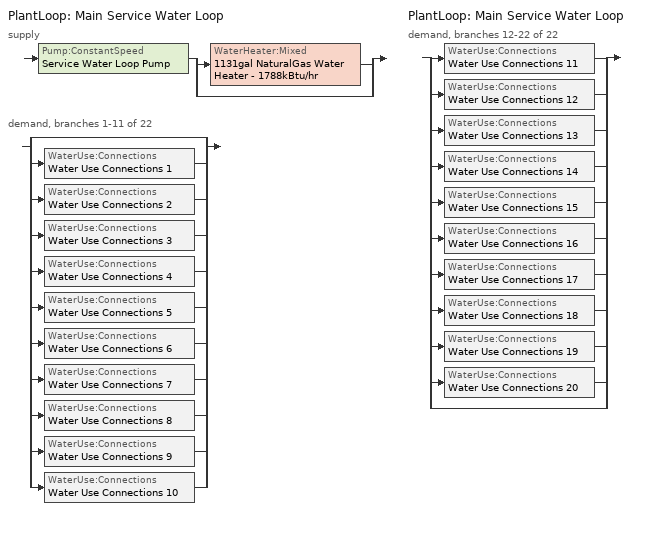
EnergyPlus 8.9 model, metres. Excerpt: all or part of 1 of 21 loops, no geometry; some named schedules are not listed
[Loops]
PlantLoop 'Main Service Water Loop'
 supply: Pump:ConstantSpeed 'Service Water Loop Pump' > split
  | WaterHeater:Mixed '1131gal NaturalGas Water Heater - 1788kBtu/hr'
  | bypass
 demand, branches 1-11 of 22: split
  | bypass
  | WaterUse:Connections 'Water Use Connections 1'
  | WaterUse:Connections 'Water Use Connections 2'
  | WaterUse:Connections 'Water Use Connections 3'
  | WaterUse:Connections 'Water Use Connections 4'
  | WaterUse:Connections 'Water Use Connections 5'
  | WaterUse:Connections 'Water Use Connections 6'
  | WaterUse:Connections 'Water Use Connections 7'
  | WaterUse:Connections 'Water Use Connections 8'
  | WaterUse:Connections 'Water Use Connections 9'
  | WaterUse:Connections 'Water Use Connections 10'
PlantLoop 'Main Service Water Loop'
 demand, branches 12-22 of 22: split
  | WaterUse:Connections 'Water Use Connections 11'
  | WaterUse:Connections 'Water Use Connections 12'
  | WaterUse:Connections 'Water Use Connections 13'
  | WaterUse:Connections 'Water Use Connections 14'
  | WaterUse:Connections 'Water Use Connections 15'
  | WaterUse:Connections 'Water Use Connections 16'
  | WaterUse:Connections 'Water Use Connections 17'
  | WaterUse:Connections 'Water Use Connections 18'
  | WaterUse:Connections 'Water Use Connections 19'
  | WaterUse:Connections 'Water Use Connections 20'
  | bypass
[SetpointManager:Scheduled]
Service hot water setpoint manager: Control Variable=Temperature; Schedule=Service Water Loop Temp - 140F
[PlantLoop]
Main Service Water Loop: Fluid Type=Water; Plant Equipment Operation Scheme=Main Service Water Loop Operation Schemes; Maximum Loop Temperature {C}=60; Minimum Loop Temperature {C}=10; Maximum Loop Flow Rate {m3/s}=Autosize; Minimum Loop Flow Rate {m3/s}=0; Plant Loop Volume {m3}=Autocalculate; Load Distribution Scheme=Optimal; Plant Loop Demand Calculation Scheme=SingleSetpoint
[Sizing:Plant]
Main Service Water Loop: Loop Type=Heating; Design Loop Exit Temperature {C}=60; Loop Design Temperature Difference {deltaC}=5; Sizing Option=NonCoincident; Zone Timesteps in Averaging Window=1; Coincident Sizing Factor Mode=None
[Pump:ConstantSpeed]
Service Water Loop Pump: Design Flow Rate {m3/s}=Autosize; Design Pump Head {Pa}=142453; Design Power Consumption {W}=Autosize; Motor Efficiency=0.9; Fraction of Motor Inefficiencies to Fluid Stream=0; Pump Control Type=Intermittent; Design Power Sizing Method=PowerPerFlowPerPressure; Design Electric Power per Unit Flow Rate {W/(m3/s)}=348701.1; Design Shaft Power per Unit Flow Rate per Unit Head=1.28205
[PlantEquipmentOperationSchemes]
Main Service Water Loop Operation Schemes: Control Scheme Object Type 1=PlantEquipmentOperation:HeatingLoad; Control Scheme Name 1=Main Service Water Loop Heating Operation Scheme; Control Scheme Schedule Name 1=Always On Discrete
[PlantEquipmentList]
Main Service Water Loop Heating Equipment List: WaterHeater:Mixed, 1131gal NaturalGas Water Heater - 1788kBtu/hr
[PlantEquipmentOperation:HeatingLoad]
Main Service Water Loop Heating Operation Scheme: Load Range Lower Limit 1 {W}=0; Load Range Upper Limit 1 {W}=1000000000; Range Equipment List Name 1=Main Service Water Loop Heating Equipment List
[WaterHeater:Mixed]
1131gal NaturalGas Water Heater - 1788kBtu/hr: Tank Volume {m3}=4.28292; Setpoint Temperature Schedule=Service Water Loop Temp - 140F; Deadband Temperature Difference {deltaC}=2; Maximum Temperature Limit {C}=82.2222; Heater Control Type=Cycle; Heater Maximum Capacity {W}=524048; Heater Ignition Minimum Flow Rate {m3/s}=0; Heater Ignition Delay {s}=0; Heater Fuel Type=NaturalGas; Heater Thermal Efficiency=0.8; Off Cycle Parasitic Fuel Consumption Rate {W}=20; Off Cycle Parasitic Fuel Type=NaturalGas; Off Cycle Parasitic Heat Fraction to Tank=0.8; On Cycle Parasitic Fuel Consumption Rate {W}=0; On Cycle Parasitic Fuel Type=NaturalGas; On Cycle Parasitic Heat Fraction to Tank=0; Ambient Temperature Indicator=Schedule; Ambient Temperature Schedule=Water Heater Ambient Temp Schedule - 70F; Off Cycle Loss Coefficient to Ambient Temperature {W/K}=6; Off Cycle Loss Fraction to Zone=1; On Cycle Loss Coefficient to Ambient Temperature {W/K}=6; On Cycle Loss Fraction to Zone=1; Use Side Effectiveness=1; Source Side Effectiveness=1; Use Side Design Flow Rate {m3/s}=Autosize; Source Side Design Flow Rate {m3/s}=Autosize; Indirect Water Heating Recovery Time {hr}=1.5; Source Side Flow Control Mode=IndirectHeatPrimarySetpoint
[WaterUse:Connections]
Name | Water Use Equipment Name 1
Water Use Connections 1 | Wholebuilding-automotive facility Service Water Use 0.71gal/min
Water Use Connections 2 | Wholebuilding-convention centre Service Water Use 0.79gal/min
Water Use Connections 3 | Wholebuilding-courthouse Service Water Use 0.63gal/min
Water Use Connections 4 | Wholebuilding-dining - bar lounge/leisure Service Water Use 1.82gal/min
Water Use Connections 5 | Wholebuilding-dining - cafeteria/fast food Service Water Use 1.82gal/min
Water Use Connections 6 | Wholebuilding-dining - family Service Water Use 2.42gal/min
Water Use Connections 7 | Wholebuilding-dormitory Service Water Use 2.63gal/min
Water Use Connections 8 | Wholebuilding-exercise centre Service Water Use 1.42gal/min
Water Use Connections 9 | Wholebuilding-fire station Service Water Use 2.53gal/min
Water Use Connections 10 | Wholebuilding-gymnasium Service Water Use 1.42gal/min
Water Use Connections 11 | Wholebuilding-health care clinic Service Water Use 0.95gal/min
Water Use Connections 12 | Wholebuilding-hospital Service Water Use 0.71gal/min
Water Use Connections 13 | Wholebuilding-hotel/motel Service Water Use 3.16gal/min
Water Use Connections 14 | Wholebuilding-library Service Water Use 0.71gal/min
Water Use Connections 15 | Wholebuilding-long-term care - dwelling units Service Water Use 3.16gal/min
Water Use Connections 16 | Wholebuilding-long-term care - other Service Water Use 3.16gal/min
Water Use Connections 17 | Wholebuilding-manufacturing facility Service Water Use 0.47gal/min
Water Use Connections 18 | Wholebuilding-motion picture theatre Service Water Use 0.79gal/min
Water Use Connections 19 | Wholebuilding-multi-unit residential building Service Water Use 3.16gal/min
Water Use Connections 20 | Wholebuilding-museum Service Water Use 0.47gal/min
[WaterUse:Equipment]
Name | Peak Flow Rate {m3/s} | Flow Rate Fraction Schedule | Target Temperature Schedule | Zone | Sensible Fraction Schedule | Latent Fraction Schedule
Wholebuilding-automotive facility Service Water Use 0.71gal/min | 4.48135e-05 | NECB-E-Service Water Heating | Schedule Ruleset 5 | Sp-WholeBuilding-Automotive facility Sys-4 Flr-4 Sch-E HPlcmt-south ZN | Schedule Ruleset 3 | Schedule Ruleset 4
Wholebuilding-convention centre Service Water Use 0.79gal/min | 4.97928e-05 | NECB-C-Service Water Heating | Schedule Ruleset 8 | Sp-WholeBuilding-Convention centre Sys-3 Flr-3 Sch-C HPlcmt-core ZN | Schedule Ruleset 6 | Schedule Ruleset 7
Wholebuilding-courthouse Service Water Use 0.63gal/min | 3.98343e-05 | NECB-A-Service Water Heating | Schedule Ruleset 11 | Sp-WholeBuilding-Courthouse Sys-3 Flr-3 Sch-A HPlcmt-east ZN | Schedule Ruleset 9 | Schedule Ruleset 10
Wholebuilding-dining - bar lounge/leisure Service Water Use 1.82gal/min | 0.000114523 | NECB-B-Service Water Heating | Schedule Ruleset 14 | Sp-WholeBuilding-Dining - bar lounge/leisure Sys-3 Flr-3 Sch-B HPlcmt-north ZN | Schedule Ruleset 12 | Schedule Ruleset 13
Wholebuilding-dining - cafeteria/fast food Service Water Use 1.82gal/min | 0.000114523 | NECB-B-Service Water Heating | Schedule Ruleset 17 | Sp-WholeBuilding-Dining - cafeteria/fast food Sys-3 Flr-1 Sch-B HPlcmt-west ZN | Schedule Ruleset 15 | Schedule Ruleset 16
Wholebuilding-dining - family Service Water Use 2.42gal/min | 0.000152698 | NECB-B-Service Water Heating | Schedule Ruleset 20 | Sp-WholeBuilding-Dining - family Sys-3 Flr-4 Sch-B HPlcmt-core ZN | Schedule Ruleset 18 | Schedule Ruleset 19
Wholebuilding-dormitory Service Water Use 2.63gal/min | 0.000165976 | NECB-G-Service Water Heating | Schedule Ruleset 23 | Sp-WholeBuilding-Dormitory Sys-3 Flr-3 Sch-G HPlcmt-south ZN | Schedule Ruleset 21 | Schedule Ruleset 22
Wholebuilding-exercise centre Service Water Use 1.42gal/min | 8.96271e-05 | NECB-B-Service Water Heating | Schedule Ruleset 26 | Sp-WholeBuilding-Exercise centre Sys-6 Flr-2 Sch-B HPlcmt-south ZN | Schedule Ruleset 24 | Schedule Ruleset 25
Wholebuilding-fire station Service Water Use 2.53gal/min | 0.000159337 | NECB-F-Service Water Heating | Schedule Ruleset 29 | Sp-WholeBuilding-Fire station Sys-4 Flr-1 Sch-F HPlcmt-north ZN | Schedule Ruleset 27 | Schedule Ruleset 28
Wholebuilding-gymnasium Service Water Use 1.42gal/min | 8.96271e-05 | NECB-B-Service Water Heating | Schedule Ruleset 32 | Sp-WholeBuilding-Gymnasium Sys-6 Flr-4 Sch-B HPlcmt-west ZN | Schedule Ruleset 30 | Schedule Ruleset 31
Wholebuilding-health care clinic Service Water Use 0.95gal/min | 5.97514e-05 | NECB-A-Service Water Heating | Schedule Ruleset 35 | Sp-WholeBuilding-Health care clinic Sys-6 Flr-2 Sch-A HPlcmt-core ZN | Schedule Ruleset 33 | Schedule Ruleset 34
Wholebuilding-hospital Service Water Use 0.71gal/min | 4.48135e-05 | NECB-H-Service Water Heating | Schedule Ruleset 38 | Sp-WholeBuilding-Hospital Sys-3 Flr-4 Sch-H HPlcmt-east ZN | Schedule Ruleset 36 | Schedule Ruleset 37
Wholebuilding-hotel/motel Service Water Use 3.16gal/min | 0.000199171 | NECB-F-Service Water Heating | Schedule Ruleset 41 | Sp-WholeBuilding-Hotel/Motel Sys-1 Flr-4 Sch-F HPlcmt-north ZN | Schedule Ruleset 39 | Schedule Ruleset 40
Wholebuilding-library Service Water Use 0.71gal/min | 4.48135e-05 | NECB-C-Service Water Heating | Schedule Ruleset 44 | Sp-WholeBuilding-Library Sys-2 Flr-1 Sch-C HPlcmt-south ZN | Schedule Ruleset 42 | Schedule Ruleset 43
Wholebuilding-long-term care - dwelling units Service Water Use 3.16gal/min | 0.000199171 | NECB-J-Service Water Heating | Schedule Ruleset 47 | Sp-WholeBuilding-Long-term care - dwelling units Sys-1 Flr-1 Sch-J HPlcmt-east ZN | Schedule Ruleset 45 | Schedule Ruleset 46
Wholebuilding-long-term care - other Service Water Use 3.16gal/min | 0.000199171 | NECB-B-Service Water Heating | Schedule Ruleset 50 | Sp-WholeBuilding-Long-term care - other Sys-1 Flr-2 Sch-B HPlcmt-west ZN | Schedule Ruleset 48 | Schedule Ruleset 49
Wholebuilding-manufacturing facility Service Water Use 0.47gal/min | 2.98757e-05 | NECB-A-Service Water Heating | Schedule Ruleset 53 | Sp-WholeBuilding-Manufacturing facility Sys-3 Flr-3 Sch-A HPlcmt-west ZN | Schedule Ruleset 51 | Schedule Ruleset 52
Wholebuilding-motion picture theatre Service Water Use 0.79gal/min | 4.97928e-05 | NECB-C-Service Water Heating | Schedule Ruleset 56 | Sp-WholeBuilding-Motion picture theatre Sys-3 Flr-1 Sch-C HPlcmt-core ZN | Schedule Ruleset 54 | Schedule Ruleset 55
Wholebuilding-multi-unit residential building Service Water Use 3.16gal/min | 0.000199171 | NECB-G-Service Water Heating | Schedule Ruleset 59 | Sp-WholeBuilding-Multi-unit residential building Sys-1 Flr-2 Sch-G HPlcmt-north ZN | Schedule Ruleset 57 | Schedule Ruleset 58
Wholebuilding-museum Service Water Use 0.47gal/min | 2.98757e-05 | NECB-C-Service Water Heating | Schedule Ruleset 62 | Sp-WholeBuilding-Museum Sys-2 Flr-2 Sch-C HPlcmt-east ZN | Schedule Ruleset 60 | Schedule Ruleset 61
[Schedule:Week:Daily]
NECB-A-Service Water Heating Week Rule - Jan1-Dec31: NECB-A-Service Water Heating Sun|Hol Day, NECB-A-Service Water Heating Default|Wkdy Day, NECB-A-Service Water Heating Default|Wkdy Day, NECB-A-Service Water Heating Default|Wkdy Day, NECB-A-Service Water Heating Default|Wkdy Day, NECB-A-Service Water Heating Default|Wkdy Day, NECB-A-Service Water Heating Sat Day, NECB-A-Service Water Heating Default, NECB-A-Service Water Heating Default, NECB-A-Service Water Heating Default, NECB-A-Service Water Heating Default, NECB-A-Service Water Heating Default
NECB-B-Service Water Heating Week Rule - Jan1-Dec31: NECB-B-Service Water Heating Sun|Hol Day, NECB-B-Service Water Heating Default|Wkdy Day, NECB-B-Service Water Heating Default|Wkdy Day, NECB-B-Service Water Heating Default|Wkdy Day, NECB-B-Service Water Heating Default|Wkdy Day, NECB-B-Service Water Heating Default|Wkdy Day, NECB-B-Service Water Heating Sat Day, NECB-B-Service Water Heating Default, NECB-B-Service Water Heating Default, NECB-B-Service Water Heating Default, NECB-B-Service Water Heating Default, NECB-B-Service Water Heating Default
NECB-C-Service Water Heating Week Rule - Jan1-Dec31: NECB-C-Service Water Heating Sun|Hol Day, NECB-C-Service Water Heating Default|Wkdy Day, NECB-C-Service Water Heating Default|Wkdy Day, NECB-C-Service Water Heating Default|Wkdy Day, NECB-C-Service Water Heating Default|Wkdy Day, NECB-C-Service Water Heating Default|Wkdy Day, NECB-C-Service Water Heating Sat Day, NECB-C-Service Water Heating Default, NECB-C-Service Water Heating Default, NECB-C-Service Water Heating Default, NECB-C-Service Water Heating Default, NECB-C-Service Water Heating Default
NECB-E-Service Water Heating Week Rule - Jan1-Dec31: NECB-E-Service Water Heating Sun|Hol Day, NECB-E-Service Water Heating Default|Wkdy Day, NECB-E-Service Water Heating Default|Wkdy Day, NECB-E-Service Water Heating Default|Wkdy Day, NECB-E-Service Water Heating Default|Wkdy Day, NECB-E-Service Water Heating Default|Wkdy Day, NECB-E-Service Water Heating Sat Day, NECB-E-Service Water Heating Default, NECB-E-Service Water Heating Default, NECB-E-Service Water Heating Default, NECB-E-Service Water Heating Default, NECB-E-Service Water Heating Default
NECB-G-Service Water Heating Week Rule - Jan1-Dec31: NECB-G-Service Water Heating Sun|Hol Day, NECB-G-Service Water Heating Default|Wkdy Day, NECB-G-Service Water Heating Default|Wkdy Day, NECB-G-Service Water Heating Default|Wkdy Day, NECB-G-Service Water Heating Default|Wkdy Day, NECB-G-Service Water Heating Default|Wkdy Day, NECB-G-Service Water Heating Sat Day, NECB-G-Service Water Heating Default, NECB-G-Service Water Heating Default, NECB-G-Service Water Heating Default, NECB-G-Service Water Heating Default, NECB-G-Service Water Heating Default
Schedule Ruleset 10 Week Rule - Jan1-Dec31: Schedule Day 19, Schedule Day 19, Schedule Day 19, Schedule Day 19, Schedule Day 19, Schedule Day 19, Schedule Day 19, Schedule Day 19, Schedule Day 19, Schedule Day 19, Schedule Day 19, Schedule Day 19
Schedule Ruleset 11 Week Rule - Jan1-Dec31: Schedule Day 20, Schedule Day 20, Schedule Day 20, Schedule Day 20, Schedule Day 20, Schedule Day 20, Schedule Day 20, Schedule Day 20, Schedule Day 20, Schedule Day 20, Schedule Day 20, Schedule Day 20
Schedule Ruleset 12 Week Rule - Jan1-Dec31: Schedule Day 21, Schedule Day 21, Schedule Day 21, Schedule Day 21, Schedule Day 21, Schedule Day 21, Schedule Day 21, Schedule Day 21, Schedule Day 21, Schedule Day 21, Schedule Day 21, Schedule Day 21
Schedule Ruleset 13 Week Rule - Jan1-Dec31: Schedule Day 22, Schedule Day 22, Schedule Day 22, Schedule Day 22, Schedule Day 22, Schedule Day 22, Schedule Day 22, Schedule Day 22, Schedule Day 22, Schedule Day 22, Schedule Day 22, Schedule Day 22
Schedule Ruleset 14 Week Rule - Jan1-Dec31: Schedule Day 23, Schedule Day 23, Schedule Day 23, Schedule Day 23, Schedule Day 23, Schedule Day 23, Schedule Day 23, Schedule Day 23, Schedule Day 23, Schedule Day 23, Schedule Day 23, Schedule Day 23
Schedule Ruleset 15 Week Rule - Jan1-Dec31: Schedule Day 24, Schedule Day 24, Schedule Day 24, Schedule Day 24, Schedule Day 24, Schedule Day 24, Schedule Day 24, Schedule Day 24, Schedule Day 24, Schedule Day 24, Schedule Day 24, Schedule Day 24
Schedule Ruleset 16 Week Rule - Jan1-Dec31: Schedule Day 25, Schedule Day 25, Schedule Day 25, Schedule Day 25, Schedule Day 25, Schedule Day 25, Schedule Day 25, Schedule Day 25, Schedule Day 25, Schedule Day 25, Schedule Day 25, Schedule Day 25
Schedule Ruleset 17 Week Rule - Jan1-Dec31: Schedule Day 26, Schedule Day 26, Schedule Day 26, Schedule Day 26, Schedule Day 26, Schedule Day 26, Schedule Day 26, Schedule Day 26, Schedule Day 26, Schedule Day 26, Schedule Day 26, Schedule Day 26
Schedule Ruleset 18 Week Rule - Jan1-Dec31: Schedule Day 27, Schedule Day 27, Schedule Day 27, Schedule Day 27, Schedule Day 27, Schedule Day 27, Schedule Day 27, Schedule Day 27, Schedule Day 27, Schedule Day 27, Schedule Day 27, Schedule Day 27
Schedule Ruleset 19 Week Rule - Jan1-Dec31: Schedule Day 28, Schedule Day 28, Schedule Day 28, Schedule Day 28, Schedule Day 28, Schedule Day 28, Schedule Day 28, Schedule Day 28, Schedule Day 28, Schedule Day 28, Schedule Day 28, Schedule Day 28
Schedule Ruleset 20 Week Rule - Jan1-Dec31: Schedule Day 29, Schedule Day 29, Schedule Day 29, Schedule Day 29, Schedule Day 29, Schedule Day 29, Schedule Day 29, Schedule Day 29, Schedule Day 29, Schedule Day 29, Schedule Day 29, Schedule Day 29
Schedule Ruleset 23 Week Rule - Jan1-Dec31: Schedule Day 32, Schedule Day 32, Schedule Day 32, Schedule Day 32, Schedule Day 32, Schedule Day 32, Schedule Day 32, Schedule Day 32, Schedule Day 32, Schedule Day 32, Schedule Day 32, Schedule Day 32
Schedule Ruleset 3 Week Rule - Jan1-Dec31: Schedule Day 12, Schedule Day 12, Schedule Day 12, Schedule Day 12, Schedule Day 12, Schedule Day 12, Schedule Day 12, Schedule Day 12, Schedule Day 12, Schedule Day 12, Schedule Day 12, Schedule Day 12
Schedule Ruleset 4 Week Rule - Jan1-Dec31: Schedule Day 13, Schedule Day 13, Schedule Day 13, Schedule Day 13, Schedule Day 13, Schedule Day 13, Schedule Day 13, Schedule Day 13, Schedule Day 13, Schedule Day 13, Schedule Day 13, Schedule Day 13
Schedule Ruleset 5 Week Rule - Jan1-Dec31: Schedule Day 14, Schedule Day 14, Schedule Day 14, Schedule Day 14, Schedule Day 14, Schedule Day 14, Schedule Day 14, Schedule Day 14, Schedule Day 14, Schedule Day 14, Schedule Day 14, Schedule Day 14
Schedule Ruleset 6 Week Rule - Jan1-Dec31: Schedule Day 15, Schedule Day 15, Schedule Day 15, Schedule Day 15, Schedule Day 15, Schedule Day 15, Schedule Day 15, Schedule Day 15, Schedule Day 15, Schedule Day 15, Schedule Day 15, Schedule Day 15
Schedule Ruleset 7 Week Rule - Jan1-Dec31: Schedule Day 16, Schedule Day 16, Schedule Day 16, Schedule Day 16, Schedule Day 16, Schedule Day 16, Schedule Day 16, Schedule Day 16, Schedule Day 16, Schedule Day 16, Schedule Day 16, Schedule Day 16
Schedule Ruleset 8 Week Rule - Jan1-Dec31: Schedule Day 17, Schedule Day 17, Schedule Day 17, Schedule Day 17, Schedule Day 17, Schedule Day 17, Schedule Day 17, Schedule Day 17, Schedule Day 17, Schedule Day 17, Schedule Day 17, Schedule Day 17
Schedule Ruleset 9 Week Rule - Jan1-Dec31: Schedule Day 18, Schedule Day 18, Schedule Day 18, Schedule Day 18, Schedule Day 18, Schedule Day 18, Schedule Day 18, Schedule Day 18, Schedule Day 18, Schedule Day 18, Schedule Day 18, Schedule Day 18
Service Water Loop Temp - 140F Week Rule - Jan1-Dec31: Service Water Loop Temp - 140F Default, Service Water Loop Temp - 140F Default, Service Water Loop Temp - 140F Default, Service Water Loop Temp - 140F Default, Service Water Loop Temp - 140F Default, Service Water Loop Temp - 140F Default, Service Water Loop Temp - 140F Default, Service Water Loop Temp - 140F Default, Service Water Loop Temp - 140F Default, Service Water Loop Temp - 140F Default, Service Water Loop Temp - 140F Default, Service Water Loop Temp - 140F Default
Water Heater Ambient Temp Schedule - 70F Week Rule - Jan1-Dec31: Water Heater Ambient Temp Schedule - 70F Default, Water Heater Ambient Temp Schedule - 70F Default, Water Heater Ambient Temp Schedule - 70F Default, Water Heater Ambient Temp Schedule - 70F Default, Water Heater Ambient Temp Schedule - 70F Default, Water Heater Ambient Temp Schedule - 70F Default, Water Heater Ambient Temp Schedule - 70F Default, Water Heater Ambient Temp Schedule - 70F Default, Water Heater Ambient Temp Schedule - 70F Default, Water Heater Ambient Temp Schedule - 70F Default, Water Heater Ambient Temp Schedule - 70F Default, Water Heater Ambient Temp Schedule - 70F Default
[Schedule:Year]
NECB-A-Service Water Heating: NECB-A-Service Water Heating Week Rule - Jan1-Dec31, 1, 1, 12, 31
NECB-B-Service Water Heating: NECB-B-Service Water Heating Week Rule - Jan1-Dec31, 1, 1, 12, 31
NECB-C-Service Water Heating: NECB-C-Service Water Heating Week Rule - Jan1-Dec31, 1, 1, 12, 31
NECB-E-Service Water Heating: NECB-E-Service Water Heating Week Rule - Jan1-Dec31, 1, 1, 12, 31
NECB-F-Service Water Heating: NECB-F-Service Water Heating Week Rule - Jan1-Dec31, 1, 1, 12, 31
NECB-G-Service Water Heating: NECB-G-Service Water Heating Week Rule - Jan1-Dec31, 1, 1, 12, 31
NECB-H-Service Water Heating: NECB-H-Service Water Heating Week Rule - Jan1-Dec31, 1, 1, 12, 31
NECB-J-Service Water Heating: NECB-J-Service Water Heating Week Rule - Jan1-Dec31, 1, 1, 12, 31
Schedule Ruleset 10: Schedule Ruleset 10 Week Rule - Jan1-Dec31, 1, 1, 12, 31
Schedule Ruleset 11: Schedule Ruleset 11 Week Rule - Jan1-Dec31, 1, 1, 12, 31
Schedule Ruleset 12: Schedule Ruleset 12 Week Rule - Jan1-Dec31, 1, 1, 12, 31
Schedule Ruleset 13: Schedule Ruleset 13 Week Rule - Jan1-Dec31, 1, 1, 12, 31
Schedule Ruleset 14: Schedule Ruleset 14 Week Rule - Jan1-Dec31, 1, 1, 12, 31
Schedule Ruleset 15: Schedule Ruleset 15 Week Rule - Jan1-Dec31, 1, 1, 12, 31
Schedule Ruleset 16: Schedule Ruleset 16 Week Rule - Jan1-Dec31, 1, 1, 12, 31
Schedule Ruleset 17: Schedule Ruleset 17 Week Rule - Jan1-Dec31, 1, 1, 12, 31
Schedule Ruleset 18: Schedule Ruleset 18 Week Rule - Jan1-Dec31, 1, 1, 12, 31
Schedule Ruleset 19: Schedule Ruleset 19 Week Rule - Jan1-Dec31, 1, 1, 12, 31
Schedule Ruleset 20: Schedule Ruleset 20 Week Rule - Jan1-Dec31, 1, 1, 12, 31
Schedule Ruleset 21: Schedule Ruleset 21 Week Rule - Jan1-Dec31, 1, 1, 12, 31
Schedule Ruleset 22: Schedule Ruleset 22 Week Rule - Jan1-Dec31, 1, 1, 12, 31
Schedule Ruleset 23: Schedule Ruleset 23 Week Rule - Jan1-Dec31, 1, 1, 12, 31
Schedule Ruleset 24: Schedule Ruleset 24 Week Rule - Jan1-Dec31, 1, 1, 12, 31
Schedule Ruleset 25: Schedule Ruleset 25 Week Rule - Jan1-Dec31, 1, 1, 12, 31
Schedule Ruleset 26: Schedule Ruleset 26 Week Rule - Jan1-Dec31, 1, 1, 12, 31
Schedule Ruleset 27: Schedule Ruleset 27 Week Rule - Jan1-Dec31, 1, 1, 12, 31
Schedule Ruleset 28: Schedule Ruleset 28 Week Rule - Jan1-Dec31, 1, 1, 12, 31
Schedule Ruleset 29: Schedule Ruleset 29 Week Rule - Jan1-Dec31, 1, 1, 12, 31
Schedule Ruleset 3: Schedule Ruleset 3 Week Rule - Jan1-Dec31, 1, 1, 12, 31
Schedule Ruleset 30: Schedule Ruleset 30 Week Rule - Jan1-Dec31, 1, 1, 12, 31
Schedule Ruleset 31: Schedule Ruleset 31 Week Rule - Jan1-Dec31, 1, 1, 12, 31
Schedule Ruleset 32: Schedule Ruleset 32 Week Rule - Jan1-Dec31, 1, 1, 12, 31
Schedule Ruleset 33: Schedule Ruleset 33 Week Rule - Jan1-Dec31, 1, 1, 12, 31
Schedule Ruleset 34: Schedule Ruleset 34 Week Rule - Jan1-Dec31, 1, 1, 12, 31
Schedule Ruleset 35: Schedule Ruleset 35 Week Rule - Jan1-Dec31, 1, 1, 12, 31
Schedule Ruleset 36: Schedule Ruleset 36 Week Rule - Jan1-Dec31, 1, 1, 12, 31
Schedule Ruleset 37: Schedule Ruleset 37 Week Rule - Jan1-Dec31, 1, 1, 12, 31
Schedule Ruleset 38: Schedule Ruleset 38 Week Rule - Jan1-Dec31, 1, 1, 12, 31
Schedule Ruleset 39: Schedule Ruleset 39 Week Rule - Jan1-Dec31, 1, 1, 12, 31
Schedule Ruleset 4: Schedule Ruleset 4 Week Rule - Jan1-Dec31, 1, 1, 12, 31
Schedule Ruleset 40: Schedule Ruleset 40 Week Rule - Jan1-Dec31, 1, 1, 12, 31
Schedule Ruleset 41: Schedule Ruleset 41 Week Rule - Jan1-Dec31, 1, 1, 12, 31
Schedule Ruleset 42: Schedule Ruleset 42 Week Rule - Jan1-Dec31, 1, 1, 12, 31
Schedule Ruleset 43: Schedule Ruleset 43 Week Rule - Jan1-Dec31, 1, 1, 12, 31
Schedule Ruleset 44: Schedule Ruleset 44 Week Rule - Jan1-Dec31, 1, 1, 12, 31
Schedule Ruleset 45: Schedule Ruleset 45 Week Rule - Jan1-Dec31, 1, 1, 12, 31
Schedule Ruleset 46: Schedule Ruleset 46 Week Rule - Jan1-Dec31, 1, 1, 12, 31
Schedule Ruleset 47: Schedule Ruleset 47 Week Rule - Jan1-Dec31, 1, 1, 12, 31
Schedule Ruleset 48: Schedule Ruleset 48 Week Rule - Jan1-Dec31, 1, 1, 12, 31
Schedule Ruleset 49: Schedule Ruleset 49 Week Rule - Jan1-Dec31, 1, 1, 12, 31
Schedule Ruleset 5: Schedule Ruleset 5 Week Rule - Jan1-Dec31, 1, 1, 12, 31
Schedule Ruleset 50: Schedule Ruleset 50 Week Rule - Jan1-Dec31, 1, 1, 12, 31
Schedule Ruleset 51: Schedule Ruleset 51 Week Rule - Jan1-Dec31, 1, 1, 12, 31
Schedule Ruleset 52: Schedule Ruleset 52 Week Rule - Jan1-Dec31, 1, 1, 12, 31
Schedule Ruleset 53: Schedule Ruleset 53 Week Rule - Jan1-Dec31, 1, 1, 12, 31
Schedule Ruleset 54: Schedule Ruleset 54 Week Rule - Jan1-Dec31, 1, 1, 12, 31
Schedule Ruleset 55: Schedule Ruleset 55 Week Rule - Jan1-Dec31, 1, 1, 12, 31
Schedule Ruleset 56: Schedule Ruleset 56 Week Rule - Jan1-Dec31, 1, 1, 12, 31
Schedule Ruleset 57: Schedule Ruleset 57 Week Rule - Jan1-Dec31, 1, 1, 12, 31
Schedule Ruleset 58: Schedule Ruleset 58 Week Rule - Jan1-Dec31, 1, 1, 12, 31
Schedule Ruleset 59: Schedule Ruleset 59 Week Rule - Jan1-Dec31, 1, 1, 12, 31
Schedule Ruleset 6: Schedule Ruleset 6 Week Rule - Jan1-Dec31, 1, 1, 12, 31
Schedule Ruleset 60: Schedule Ruleset 60 Week Rule - Jan1-Dec31, 1, 1, 12, 31
Schedule Ruleset 61: Schedule Ruleset 61 Week Rule - Jan1-Dec31, 1, 1, 12, 31
Schedule Ruleset 62: Schedule Ruleset 62 Week Rule - Jan1-Dec31, 1, 1, 12, 31
Schedule Ruleset 7: Schedule Ruleset 7 Week Rule - Jan1-Dec31, 1, 1, 12, 31
Schedule Ruleset 8: Schedule Ruleset 8 Week Rule - Jan1-Dec31, 1, 1, 12, 31
Schedule Ruleset 9: Schedule Ruleset 9 Week Rule - Jan1-Dec31, 1, 1, 12, 31
Service Water Loop Temp - 140F: Service Water Loop Temp - 140F Week Rule - Jan1-Dec31, 1, 1, 12, 31
Water Heater Ambient Temp Schedule - 70F: Water Heater Ambient Temp Schedule - 70F Week Rule - Jan1-Dec31, 1, 1, 12, 31
[Schedule:Constant]
Always On Discrete: Hourly Value=1
